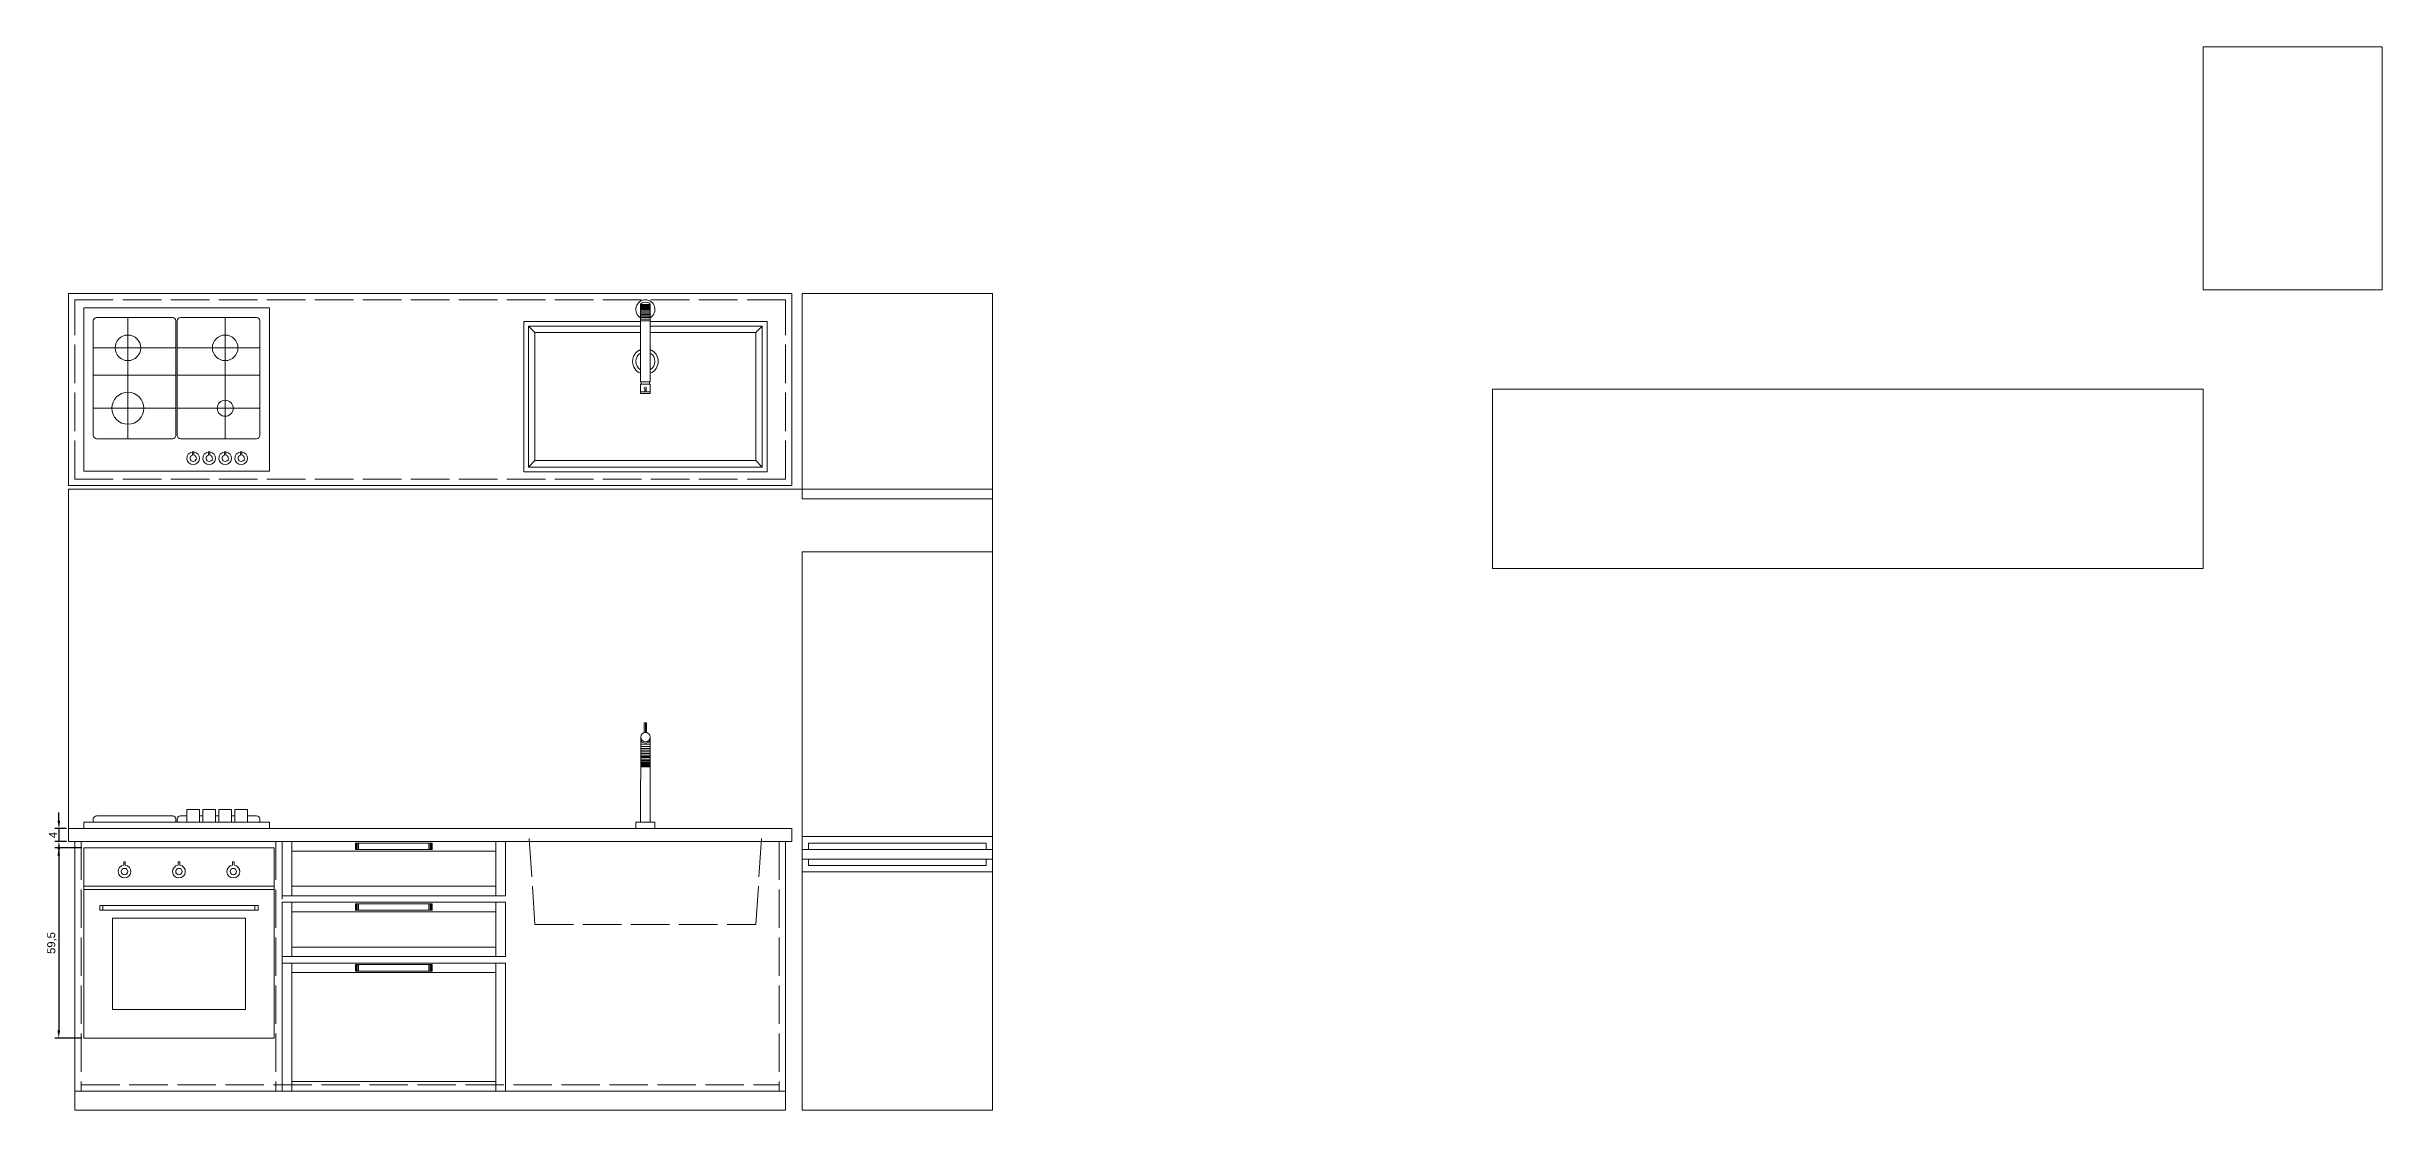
# Model space of a CAD drawing. Header units: millimetres. Extents: x 2366 to 5280, y 1749 to 5025.
# Drawn here: x 3739 to 4469, y 2108 to 2440 of the extents above; entities that cross this region are included whole.
import ezdxf

# ---------------------------------------------------------------- set-up
doc = ezdxf.new("R2010")
doc.units = ezdxf.units.MM
doc.linetypes.add('ACAD_ISO02W100', pattern=[15, 12, -3])
doc.layers.add('A-FURN', color=8, linetype='Continuous', lineweight=18)
doc.styles.get("Standard").update_dxf_attribs({"font": 'arial.ttf'})
doc.dimstyles.new('ISO-25', dxfattribs={"dimtxt": 2.5, "dimasz": 2.5, "dimexe": 1.25, "dimexo": 0.625, "dimtad": 1, "dimtxsty": 'Standard', "dimcen": 2.5, "dimadec": 0, "dimazin": 0, "dimtfac": 1, "dimtmove": 0, "dimatfit": 3, "dimfxl": 1, "dimarcsym": 0})

# ---------------------------------------------------------------- blocks, each defined once
blk = doc.blocks.new('*D53')
at = {"layer": 'A-FURN', "color": 0, "lineweight": -2, "transparency": 16777216}
for p, q in [((3749.75, 2190.13), (3741.32, 2190.13)), ((3742.57, 2187.63), (3742.57, 2133.13)), ((3749.75, 2130.63), (3741.32, 2130.63))]:
    blk.add_line(p, q, dxfattribs=at)
at = {"layer": 'A-FURN', "color": 0, "transparency": 16777216}
for points in [[(3742.16, 2187.63), (3742.99, 2187.63), (3742.57, 2190.13)], [(3742.16, 2133.13), (3742.99, 2133.13), (3742.57, 2130.63)]]:
    blk.add_solid(points, dxfattribs=at)
at = {"layer": 'Defpoints', "color": 0, "transparency": 16777216}
for p in [(3750.37, 2190.13), (3742.57, 2130.63), (3750.37, 2130.63)]:
    blk.add_point(p, dxfattribs=at)
at = {"layer": 'A-FURN', "color": 0, "transparency": 16777216, "insert": (3740.45, 2160.38), "char_height": 2.5, "attachment_point": 5, "rotation": 90}
blk.add_mtext('59,5', dxfattribs=at)
blk = doc.blocks.new('*D57')
at = {"layer": 'A-FURN', "color": 0, "lineweight": -2, "transparency": 16777216}
for p, q in [((3742.61, 2198.63), (3742.61, 2201.13)), ((3745, 2196.13), (3741.36, 2196.13)), ((3745, 2192.13), (3741.36, 2192.13)), ((3742.61, 2196.13), (3742.61, 2192.13)), ((3742.61, 2189.63), (3742.61, 2187.13))]:
    blk.add_line(p, q, dxfattribs=at)
at = {"layer": 'A-FURN', "color": 0, "transparency": 16777216}
for points in [[(3742.19, 2198.63), (3743.03, 2198.63), (3742.61, 2196.13)], [(3742.19, 2189.63), (3743.03, 2189.63), (3742.61, 2192.13)]]:
    blk.add_solid(points, dxfattribs=at)
at = {"layer": 'Defpoints', "color": 0, "transparency": 16777216}
for p in [(3742.61, 2192.13), (3745.62, 2196.13), (3745.62, 2192.13)]:
    blk.add_point(p, dxfattribs=at)
at = {"layer": 'A-FURN', "color": 0, "transparency": 16777216, "insert": (3740.74, 2194.13), "char_height": 2.5, "attachment_point": 5, "rotation": 90}
blk.add_mtext('4', dxfattribs=at)

msp = doc.modelspace()

# ---------------------------------------------------------------- linework, layer by layer
at = {"layer": 'A-FURN', "linetype": 'ACAD_ISO02W100'}
for p, q in [((3747.622, 2361.331), (3969.622, 2361.331)), ((3891.372, 2166.131), (3889.372, 2196.131)), ((3960.372, 2166.131), (3962.372, 2196.131)), ((3891.372, 2166.131), (3960.372, 2166.131))]:
    msp.add_line(p, q, dxfattribs=at)
at = {"layer": 'A-FURN'}
for p, q in [((3924.372, 2359.831), (3924.372, 2335.749)), ((3927.372, 2359.831), (3924.372, 2359.831)), ((3924.372, 2359.531), (3927.372, 2359.531)), ((3927.372, 2359.231), (3924.372, 2359.231)), ((3924.372, 2358.931), (3927.372, 2358.931)), ((3927.372, 2358.631), (3924.372, 2358.631)), ((3924.372, 2358.331), (3927.372, 2358.29)), ((3927.372, 2357.89), (3924.372, 2357.89)), ((3924.372, 2357.49), (3927.372, 2357.49)), ((3927.372, 2359.831), (3927.372, 2335.749)), ((3974.872, 2363.331), (4034.372, 2363.331)), ((3974.872, 2299.131), (3974.872, 2363.331)), ((4034.372, 2363.331), (4034.372, 2299.131)), ((3779.172, 2354.831), (3779.172, 2318.94)), ((3779.572, 2318.94), (3779.572, 2354.831)), ((3887.872, 2307.581), (3887.872, 2354.581)), ((3887.872, 2354.581), (3924.372, 2354.581)), ((3889.372, 2353.081), (3924.372, 2353.081)), ((3889.372, 2309.081), (3889.372, 2353.081)), ((3891.372, 2351.081), (3924.372, 2351.081)), ((3927.372, 2356.99), (3924.372, 2356.99)), ((3924.372, 2356.59), (3927.372, 2356.59)), ((3927.372, 2356.19), (3924.372, 2356.19)), ((3924.372, 2355.79), (3927.372, 2355.79)), ((3927.372, 2355.29), (3924.372, 2355.29)), ((3924.372, 2354.79), (3927.372, 2354.79)), ((3927.372, 2354.581), (3963.872, 2354.581)), ((3927.372, 2353.081), (3962.372, 2353.081)), ((3927.372, 2351.081), (3960.372, 2351.081)), ((3962.372, 2353.081), (3962.372, 2309.081)), ((3963.872, 2354.581), (3963.872, 2307.581)), ((3753.372, 2337.831), (3779.172, 2337.831)), ((3924.372, 2335.749), (3927.372, 2335.749)), ((3924.372, 2335.012), (3924.372, 2332.034)), ((3924.372, 2335.012), (3927.372, 2335.012)), ((3924.372, 2332.593), (3927.372, 2332.593)), ((3924.372, 2332.034), (3927.372, 2332.034)), ((3927.372, 2335.012), (3927.372, 2332.034)), ((3804.372, 2317.94), (3780.572, 2317.94)), ((3784.322, 2313.8), (3784.322, 2312.768)), ((3784.822, 2312.768), (3784.822, 2313.8)), ((3789.322, 2313.8), (3789.322, 2312.768)), ((3789.822, 2312.768), (3789.822, 2313.8)), ((3794.322, 2313.8), (3794.322, 2312.768)), ((3794.822, 2312.768), (3794.822, 2313.8)), ((3799.322, 2313.8), (3799.322, 2312.768)), ((3799.822, 2312.768), (3799.822, 2313.8)), ((3963.872, 2307.581), (3887.872, 2307.581)), ((3962.372, 2309.081), (3889.372, 2309.081)), ((3960.372, 2311.081), (3891.372, 2311.081)), ((3745.622, 2196.131), (3745.622, 2302.131)), ((3745.622, 2302.131), (4034.372, 2302.131)), ((4034.372, 2299.131), (3974.872, 2299.131)), ((4034.372, 2302.131), (4034.372, 2108.131)), ((3974.872, 2282.631), (4034.372, 2282.631)), ((3974.872, 2108.131), (3974.872, 2282.631)), ((4034.372, 2282.631), (4034.372, 2108.131)), ((3925.522, 2226.181), (3925.522, 2229.131)), ((3925.522, 2229.131), (3926.222, 2229.131)), ((3925.522, 2229.131), (3925.872, 2229.131)), ((3925.872, 2229.131), (3925.872, 2226.181)), ((3926.222, 2229.131), (3926.222, 2226.181)), ((3924.372, 2198.131), (3924.398, 2224.707)), ((3924.392, 2219.1), (3927.351, 2219.1)), ((3927.351, 2218.7), (3924.392, 2218.7)), ((3924.393, 2220.1), (3927.35, 2220.1)), ((3927.351, 2219.6), (3924.393, 2219.6)), ((3924.394, 2221.2), (3927.349, 2221.2)), ((3927.35, 2220.6), (3924.394, 2220.6)), ((3924.395, 2222.5), (3927.348, 2222.5)), ((3927.349, 2221.8), (3924.395, 2221.8)), ((3927.372, 2198.131), (3927.345, 2224.707)), ((3924.389, 2216.059), (3927.351, 2216.059)), ((3927.351, 2215.759), (3924.389, 2215.759)), ((3924.389, 2215.459), (3927.351, 2215.459)), ((3927.351, 2216.959), (3924.39, 2216.999)), ((3924.39, 2216.659), (3927.351, 2216.659)), ((3927.351, 2216.359), (3924.39, 2216.359)), ((3927.351, 2217.8), (3924.391, 2217.8)), ((3924.391, 2217.4), (3927.351, 2217.4)), ((3924.392, 2218.3), (3927.351, 2218.3)), ((3750.372, 2196.131), (3750.372, 2198.131)), ((3750.372, 2198.131), (3808.372, 2198.131)), ((3753.372, 2199.131), (3753.372, 2198.131)), ((3778.172, 2200.131), (3754.372, 2200.131)), ((3779.172, 2199.131), (3779.172, 2198.131)), ((3779.572, 2199.131), (3779.572, 2198.131)), ((3782.572, 2202.131), (3782.572, 2198.131)), ((3786.572, 2202.131), (3786.572, 2198.131)), ((3787.572, 2202.131), (3787.572, 2198.131)), ((3791.572, 2202.131), (3791.572, 2198.131)), ((3792.572, 2202.131), (3792.572, 2198.131)), ((3796.572, 2202.131), (3796.572, 2198.131)), ((3797.572, 2202.131), (3797.572, 2198.131)), ((3801.572, 2202.131), (3801.572, 2198.131)), ((3805.372, 2199.131), (3805.372, 2198.131)), ((3922.872, 2196.131), (3922.872, 2198.131)), ((3922.872, 2198.131), (3928.872, 2198.131)), ((3928.872, 2198.131), (3928.872, 2196.131)), ((3747.622, 2190.131), (3747.622, 2114.131)), ((3815.372, 2192.131), (3815.372, 2175.131)), ((3835.247, 2189.631), (3835.247, 2191.631)), ((3859.247, 2189.631), (3835.247, 2189.631)), ((3835.247, 2189.631), (3836.247, 2189.631)), ((3835.247, 2189.631), (3835.347, 2189.631)), ((3835.347, 2189.631), (3835.347, 2191.631)), ((3835.547, 2191.631), (3835.547, 2189.631)), ((3835.847, 2191.631), (3835.847, 2189.631)), ((3836.247, 2191.631), (3836.247, 2189.631)), ((3858.247, 2191.631), (3858.247, 2189.631)), ((3859.247, 2189.631), (3858.247, 2189.631)), ((3858.647, 2191.631), (3858.647, 2189.631)), ((3858.947, 2191.631), (3858.947, 2189.631)), ((3859.147, 2189.631), (3859.147, 2191.631)), ((3859.247, 2189.631), (3859.147, 2189.631)), ((3859.247, 2189.631), (3859.247, 2191.631)), ((3884.622, 2196.131), (3957.622, 2196.131)), ((3924.122, 2196.131), (3918.122, 2196.131)), ((3969.622, 2114.131), (3969.622, 2190.131)), ((3974.872, 2196.625), (3974.872, 2195.125)), ((4034.372, 2193.631), (3974.872, 2193.631)), ((4034.372, 2189.631), (3974.872, 2189.631)), ((4032.372, 2191.631), (3976.872, 2191.631)), ((3976.872, 2189.631), (3976.872, 2191.631)), ((4032.372, 2189.631), (4032.372, 2191.631)), ((4034.372, 2186.631), (4034.372, 2189.631)), ((3762.872, 2185.719), (3762.872, 2184.688)), ((3763.372, 2184.688), (3763.372, 2185.719)), ((3779.872, 2185.719), (3779.872, 2184.688)), ((3780.372, 2184.688), (3780.372, 2185.719)), ((3796.872, 2185.719), (3796.872, 2184.688)), ((3797.372, 2184.688), (3797.372, 2185.719)), ((3879.122, 2189.131), (3815.372, 2189.131)), ((3974.872, 2186.631), (4034.372, 2186.631)), ((3974.872, 2182.631), (4034.372, 2182.631)), ((3976.872, 2186.631), (3976.872, 2184.631)), ((3976.872, 2184.631), (4032.372, 2184.631)), ((4032.372, 2186.631), (4032.372, 2184.631)), ((3879.122, 2178.131), (3815.372, 2178.131)), ((3755.372, 2172.131), (3804.872, 2172.131)), ((3755.372, 2170.631), (3756.372, 2170.631)), ((3756.372, 2170.631), (3756.372, 2172.131)), ((3759.372, 2168.131), (3800.872, 2168.131)), ((3759.372, 2168.131), (3759.372, 2139.631)), ((3803.872, 2170.631), (3803.872, 2172.131)), ((3804.872, 2170.631), (3803.872, 2170.631)), ((3815.372, 2173.131), (3815.372, 2156.131)), ((3879.122, 2170.131), (3815.372, 2170.131)), ((3835.247, 2170.631), (3835.247, 2172.631)), ((3859.247, 2170.631), (3835.247, 2170.631)), ((3835.247, 2170.631), (3836.247, 2170.631)), ((3835.247, 2170.631), (3835.347, 2170.631)), ((3835.347, 2170.631), (3835.347, 2172.631)), ((3835.547, 2172.631), (3835.547, 2170.631)), ((3835.847, 2172.631), (3835.847, 2170.631)), ((3836.247, 2172.631), (3836.247, 2170.631)), ((3858.247, 2172.631), (3858.247, 2170.631)), ((3859.247, 2170.631), (3858.247, 2170.631)), ((3858.647, 2172.631), (3858.647, 2170.631)), ((3858.947, 2172.631), (3858.947, 2170.631)), ((3859.147, 2170.631), (3859.147, 2172.631)), ((3859.247, 2170.631), (3859.147, 2170.631)), ((3859.247, 2170.631), (3859.247, 2172.631)), ((3879.122, 2159.131), (3815.372, 2159.131)), ((3815.372, 2154.131), (3815.372, 2114.131)), ((3835.247, 2151.631), (3835.247, 2153.631)), ((3835.347, 2151.631), (3835.347, 2153.631)), ((3835.547, 2153.631), (3835.547, 2151.631)), ((3835.847, 2153.631), (3835.847, 2151.631)), ((3836.247, 2153.631), (3836.247, 2151.631)), ((3858.247, 2153.631), (3858.247, 2151.631)), ((3858.647, 2153.631), (3858.647, 2151.631)), ((3858.947, 2153.631), (3858.947, 2151.631)), ((3859.147, 2151.631), (3859.147, 2153.631)), ((3859.247, 2151.631), (3859.247, 2153.631)), ((3879.122, 2151.131), (3815.372, 2151.131)), ((3859.247, 2151.631), (3835.247, 2151.631)), ((3835.247, 2151.631), (3836.247, 2151.631)), ((3835.247, 2151.631), (3835.347, 2151.631)), ((3859.247, 2151.631), (3858.247, 2151.631)), ((3859.247, 2151.631), (3859.147, 2151.631)), ((3879.122, 2117.131), (3815.372, 2117.131)), ((3747.622, 2114.131), (3969.622, 2114.131)), ((4034.372, 2108.131), (3974.872, 2108.131))]:
    msp.add_line(p, q, dxfattribs=at)
for points in [[(4412.591, 2364.401), (4412.591, 2440.401), (4468.591, 2440.401), (4468.591, 2364.401), (4412.591, 2364.401)], [(3745.622, 2363.331), (3971.622, 2363.331), (3971.622, 2303.331), (3745.622, 2303.331), (3745.622, 2363.331)], [(3750.372, 2358.831), (3808.372, 2358.831), (3808.372, 2307.831), (3750.372, 2307.831), (3750.372, 2358.831)], [(3753.372, 2318.94), (3753.372, 2318.94), (3753.372, 2354.831)], [(3754.372, 2355.831), (3778.172, 2355.831)], [(3764.172, 2317.94), (3764.172, 2355.831)], [(3804.372, 2355.831), (3780.572, 2355.831)], [(3794.572, 2317.94), (3794.572, 2355.831)], [(3805.372, 2354.831), (3805.372, 2318.94)], [(3891.372, 2351.081), (3889.372, 2353.081)], [(3891.372, 2311.081), (3891.372, 2351.081)], [(3962.372, 2353.081), (3960.372, 2351.081)], [(3960.372, 2311.081), (3960.372, 2351.081)], [(3779.172, 2346.331), (3753.372, 2346.331)], [(3779.572, 2346.331), (3805.372, 2346.331)], [(3779.572, 2337.831), (3805.372, 2337.831)], [(3924.372, 2335.012), (3924.572, 2335.012), (3924.572, 2335.749)], [(3924.572, 2335.749), (3924.372, 2335.749)], [(3927.372, 2335.012), (3927.172, 2335.012), (3927.172, 2335.749), (3927.372, 2335.749)], [(3925.872, 2332.593), (3925.672, 2332.593), (3925.672, 2333.447)], [(3925.872, 2332.593), (3926.072, 2332.593), (3926.072, 2333.447)], [(4190.591, 2333.39), (4412.591, 2333.39)], [(4190.591, 2333.39), (4190.591, 2277.39), (4412.591, 2277.39), (4412.591, 2333.39)], [(3779.172, 2327.44), (3753.372, 2327.44)], [(3779.572, 2327.44), (3805.372, 2327.44)], [(3778.172, 2317.94), (3754.372, 2317.94)], [(3891.372, 2311.081), (3889.372, 2309.081)], [(3962.372, 2309.081), (3960.372, 2311.081)], [(3974.872, 2299.131), (3974.872, 2302.131), (4034.372, 2302.131)], [(3782.572, 2200.131), (3780.572, 2200.131)], [(3782.572, 2198.131), (3782.572, 2202.131), (3786.572, 2202.131)], [(3787.572, 2200.131), (3786.572, 2200.131)], [(3787.572, 2202.131), (3791.572, 2202.131)], [(3792.572, 2200.131), (3791.572, 2200.131)], [(3792.572, 2202.131), (3796.572, 2202.131)], [(3797.572, 2200.131), (3796.572, 2200.131)], [(3797.572, 2202.131), (3801.572, 2202.131)], [(3804.372, 2200.131), (3801.572, 2200.131)], [(3805.372, 2198.131), (3805.372, 2199.131)], [(3808.372, 2198.131), (3808.372, 2196.131)], [(3745.622, 2196.131), (3745.622, 2192.131)], [(3745.622, 2192.131), (3971.622, 2192.131), (3971.622, 2196.131), (3745.622, 2196.131)], [(3745.622, 2192.131), (3747.622, 2192.131), (3747.622, 2108.131), (3969.622, 2108.131), (3969.622, 2192.131), (3971.622, 2192.131)], [(3747.622, 2192.131), (3747.622, 2114.131), (3969.622, 2114.131), (3969.622, 2192.131)], [(3750.372, 2190.131), (3809.872, 2190.131), (3809.872, 2130.631), (3750.372, 2130.631), (3750.372, 2190.131)], [(3809.872, 2190.131), (3809.872, 2178.131), (3750.372, 2178.131), (3750.372, 2177.131), (3809.872, 2177.131)], [(3812.372, 2192.131), (3812.372, 2175.131), (3882.122, 2175.131), (3882.122, 2192.131), (3812.372, 2192.131)], [(3835.247, 2191.631), (3859.247, 2191.631)], [(3858.247, 2189.631), (3858.247, 2191.631)], [(3858.247, 2189.631), (3858.247, 2191.631)], [(3858.247, 2189.631), (3858.247, 2191.631)], [(3879.122, 2192.131), (3879.122, 2175.131)], [(3889.372, 2196.131), (3962.372, 2196.131)], [(3969.622, 2192.131), (3967.122, 2192.131)], [(3755.372, 2172.131), (3755.372, 2170.631), (3804.872, 2170.631)], [(3800.872, 2168.131), (3800.872, 2139.631)], [(3804.872, 2172.131), (3804.872, 2170.631)], [(3835.247, 2172.631), (3859.247, 2172.631)], [(3858.247, 2170.631), (3858.247, 2172.631)], [(3858.247, 2170.631), (3858.247, 2172.631)], [(3858.247, 2170.631), (3858.247, 2172.631)], [(3879.122, 2173.131), (3879.122, 2156.131)], [(3812.372, 2154.131), (3812.372, 2114.131)], [(3812.372, 2154.131), (3882.122, 2154.131), (3882.122, 2114.131)], [(3835.247, 2153.631), (3859.247, 2153.631)], [(3858.247, 2151.631), (3858.247, 2153.631)], [(3858.247, 2151.631), (3858.247, 2153.631)], [(3858.247, 2151.631), (3858.247, 2153.631)], [(3879.122, 2154.131), (3879.122, 2114.131)], [(3800.872, 2139.631), (3759.372, 2139.631)], [(3747.622, 2108.131), (3747.622, 2114.131), (3969.622, 2114.131)], [(3882.122, 2114.131), (3812.372, 2114.131)]]:
    msp.add_lwpolyline(points, dxfattribs=at)
at = {"layer": 'A-FURN', "linetype": 'ACAD_ISO02W100'}
for points in [[(3747.622, 2305.331), (3747.622, 2361.331)], [(3969.622, 2305.331), (3969.622, 2361.331)], [(3747.622, 2305.331), (3969.622, 2305.331)], [(3747.622, 2192.131), (3749.622, 2192.131), (3749.622, 2114.131)], [(3812.372, 2114.131), (3812.372, 2192.131), (3810.372, 2192.131), (3810.372, 2114.131), (3812.372, 2114.131)], [(3969.622, 2192.131), (3967.622, 2192.131), (3967.622, 2114.131)], [(3749.622, 2114.131), (3749.622, 2116.131), (3967.622, 2116.131)]]:
    msp.add_lwpolyline(points, dxfattribs=at)
at = {"layer": 'A-FURN'}
msp.add_lwpolyline([(3812.372, 2173.131), (3882.122, 2173.131), (3882.122, 2156.131), (3812.372, 2156.131)], close=True, dxfattribs=at)
for centre, radius in [((3764.172, 2346.331), 4), ((3794.572, 2346.331), 4), ((3764.172, 2327.44), 5), ((3794.572, 2327.44), 2.5), ((3925.872, 2333.735), 0.35), ((3925.872, 2224.707), 1.474), ((3763.122, 2182.703), 1), ((3780.122, 2182.703), 1), ((3797.122, 2182.703), 1)]:
    msp.add_circle(centre, radius, dxfattribs=at)
for centre, radius, start, end in [((3925.872, 2358.331), 3, 300, 240), ((3925.872, 2342.081), 4, 112.024313, 247.975687), ((3925.872, 2342.081), 3, 120, 240), ((3925.872, 2342.081), 4, 292.024313, 67.975687), ((3925.872, 2342.081), 3, 300, 60), ((3784.572, 2311.815), 2, 97.180756, 82.819244), ((3789.572, 2311.815), 2, 97.180756, 82.819244), ((3794.572, 2311.815), 2, 97.180756, 82.819244), ((3799.572, 2311.815), 2, 97.180756, 82.819244), ((3784.572, 2311.815), 1, 104.477512, 75.522488), ((3789.572, 2311.815), 1, 104.477512, 75.522488), ((3794.572, 2311.815), 1, 104.477512, 75.522488), ((3799.572, 2311.815), 1, 104.477512, 75.522488), ((3925.872, 2224.707), 1.848, 217.068952, 322.931048), ((3763.122, 2182.703), 2, 97.180756, 82.819244), ((3780.122, 2182.703), 2, 97.180756, 82.819244), ((3797.122, 2182.703), 2, 97.180756, 82.819244)]:
    msp.add_arc(centre, radius, start, end, dxfattribs=at)
for points in [[(3924.372, 2359.831), (3924.372, 2360.831), (3927.372, 2360.831), (3927.372, 2359.831)], [(3754.372, 2355.831), (3753.9, 2355.831), (3753.372, 2355.303), (3753.372, 2354.831)], [(3779.172, 2354.831), (3779.172, 2355.303), (3778.643, 2355.831), (3778.172, 2355.831)], [(3780.572, 2355.831), (3780.1, 2355.831), (3779.572, 2355.303), (3779.572, 2354.831)], [(3805.372, 2354.831), (3805.372, 2355.303), (3804.843, 2355.831), (3804.372, 2355.831)], [(3754.372, 2317.94), (3753.9, 2317.94), (3753.372, 2318.469), (3753.372, 2318.94)], [(3779.172, 2318.94), (3779.172, 2318.469), (3778.643, 2317.94), (3778.172, 2317.94)], [(3780.572, 2317.94), (3780.1, 2317.94), (3779.572, 2318.469), (3779.572, 2318.94)], [(3784.822, 2313.8), (3784.822, 2313.966), (3784.322, 2313.966), (3784.322, 2313.8)], [(3789.822, 2313.8), (3789.822, 2313.966), (3789.322, 2313.966), (3789.322, 2313.8)], [(3794.822, 2313.8), (3794.822, 2313.966), (3794.322, 2313.966), (3794.322, 2313.8)], [(3799.822, 2313.8), (3799.822, 2313.966), (3799.322, 2313.966), (3799.322, 2313.8)], [(3805.372, 2318.94), (3805.372, 2318.469), (3804.843, 2317.94), (3804.372, 2317.94)], [(3754.372, 2200.131), (3753.9, 2200.131), (3753.372, 2199.603), (3753.372, 2199.131)], [(3779.172, 2199.131), (3779.172, 2199.603), (3778.643, 2200.131), (3778.172, 2200.131)], [(3780.572, 2200.131), (3780.1, 2200.131), (3779.572, 2199.603), (3779.572, 2199.131)], [(3805.372, 2199.131), (3805.372, 2199.603), (3804.843, 2200.131), (3804.372, 2200.131)], [(3763.372, 2185.719), (3763.372, 2185.886), (3762.872, 2185.886), (3762.872, 2185.719)], [(3780.372, 2185.719), (3780.372, 2185.886), (3779.872, 2185.886), (3779.872, 2185.719)], [(3797.372, 2185.719), (3797.372, 2185.886), (3796.872, 2185.886), (3796.872, 2185.719)]]:
    msp.add_open_spline(points, degree=3, dxfattribs=at)

# ---------------------------------------------------------------- dimensions: what is measured, and where the dimension line sits
for base, p1, p2, picture, middle in [((3742.611, 2192.131), (3745.622, 2196.131), (3745.622, 2192.131), '*D57', (3740.736, 2194.131)), ((3742.574, 2130.631), (3750.372, 2190.131), (3750.372, 2130.631), '*D53', (3740.446, 2160.381))]:
    dim = msp.add_linear_dim(base=base, p1=p1, p2=p2, angle=90, dimstyle='ISO-25', dxfattribs=at)
    dim.commit()
    dim.dimension.update_dxf_attribs({"geometry": picture, "text_midpoint": middle})

doc.saveas('drawing.dxf')
